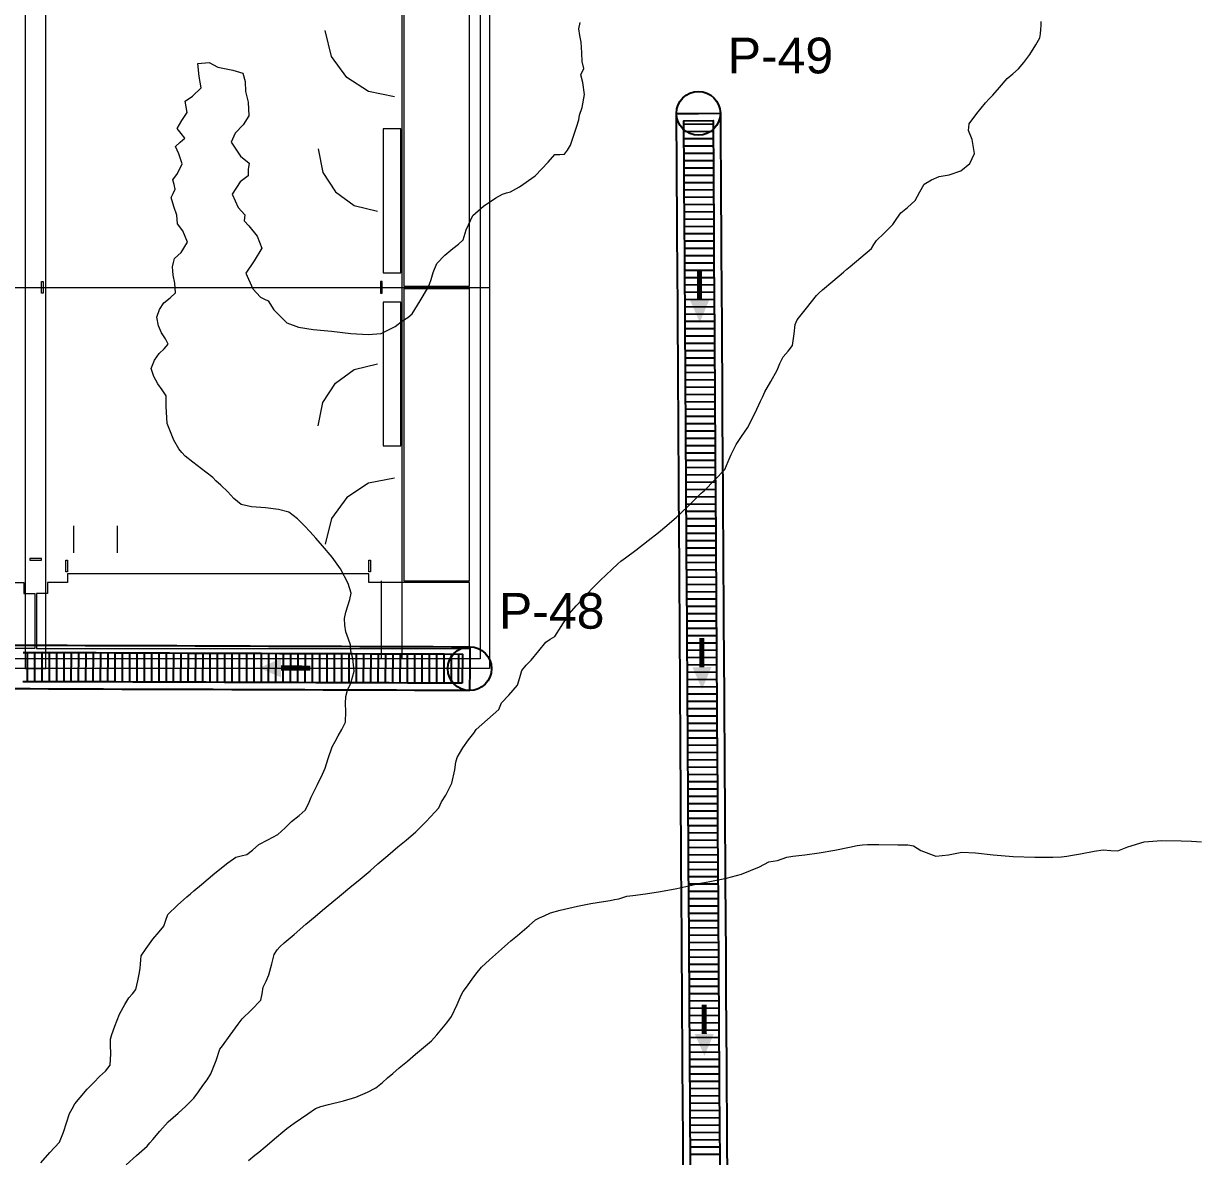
# Model space of a CAD drawing. Header units: metres. Extents: x 354768 to 355417, y 9249536 to 9250102.
# Drawn here: x 354943.86 to 354959.92, y 9249797.41 to 9249812.92 of the extents above; entities that cross this region are included whole.
import ezdxf
from ezdxf.enums import TextEntityAlignment as Align

# ---------------------------------------------------------------- set-up
doc = ezdxf.new("R2010")
doc.units = ezdxf.units.M
doc.header["$LTSCALE"] = 0.25
for name, color, linetype, lineweight in [('ARQ-BASE', 8, 'CONTINUOUS', 13), ('ARQ-TECHO', 8, 'CONTINUOUS', 13), ('ARQ-VEREDA', 9, 'CONTINUOUS', 9), ('CUNETA-S2', 6, 'CONTINUOUS', 35), ('CUNETA-S3', 94, 'CONTINUOUS', 35)]:
    doc.layers.add(name, color=color, linetype=linetype, lineweight=lineweight)
for name, color, linetype, true_color in [('CUN-FLUJO', 1, 'CONTINUOUS', 0xe60000), ('CUN-REJ-BORDE', 4, 'CONTINUOUS', 0x00aae6), ('CUN-REJ-PLATINA', 4, 'CONTINUOUS', 0x78cdf0)]:
    doc.layers.add(name, color=color, linetype=linetype, true_color=true_color)
doc.layers.add('CURVAS', color=33, linetype='CONTINUOUS', lineweight=13, true_color=0xb08860)
doc.layers.add('NUDOS', color=7, linetype='CONTINUOUS')
doc.layers.add('TEXTOS', color=7, linetype='CONTINUOUS')
doc.styles.get("Standard").update_dxf_attribs({"font": 'arial.ttf'})

# ---------------------------------------------------------------- blocks, each defined once
blk = doc.blocks.new('ARQUITECTURA_BASE')
at = {"layer": 'ARQ-BASE'}
for points in [[(354949.028, 9249811.478), (354948.788, 9249811.478), (354948.788, 9249809.508), (354949.028, 9249809.508), (354949.028, 9249811.478)], [(354949.028, 9249809.108), (354948.788, 9249809.108), (354948.788, 9249807.138), (354949.028, 9249807.138), (354949.028, 9249809.108)]]:
    blk.add_lwpolyline(points, close=True, dxfattribs=at)
at = {"layer": 'ARQ-TECHO'}
for points in [[(354937.313, 9249815.723), (354950.243, 9249815.723), (354950.243, 9249804.093), (354937.313, 9249804.093), (354937.313, 9249815.723)], [(354944.168, 9249815.723), (354943.888, 9249815.723), (354943.888, 9249804.093), (354944.168, 9249804.093), (354944.168, 9249815.723)], [(354937.443, 9249815.593), (354950.113, 9249815.593), (354950.113, 9249804.223), (354937.443, 9249804.223), (354937.443, 9249815.593)], [(354944.11, 9249809.388), (354944.135, 9249809.388), (354944.135, 9249809.228), (354944.11, 9249809.228), (354944.11, 9249809.388)], [(354948.773, 9249809.388), (354948.748, 9249809.388), (354948.748, 9249809.228), (354948.773, 9249809.228), (354948.773, 9249809.388)], [(354944.11, 9249805.573), (354944.11, 9249805.598), (354943.95, 9249805.598), (354943.95, 9249805.573), (354944.11, 9249805.573)], [(354944.468, 9249805.413), (354944.443, 9249805.413), (354944.443, 9249805.573), (354944.468, 9249805.573), (354944.468, 9249805.413)], [(354948.613, 9249805.413), (354948.588, 9249805.413), (354948.588, 9249805.573), (354948.613, 9249805.573), (354948.613, 9249805.413)]]:
    blk.add_lwpolyline(points, close=True, dxfattribs=at)
for points in [[(354948.763, 9249813.308), (354948.763, 9249815.593), (354949.043, 9249815.593), (354949.043, 9249804.223), (354948.763, 9249804.223), (354948.763, 9249805.293)], [(354948.943, 9249811.918), (354948.584, 9249811.988), (354948.288, 9249812.181), (354948.081, 9249812.468), (354947.993, 9249812.823)], [(354947.898, 9249811.203), (354947.961, 9249810.882), (354948.134, 9249810.616), (354948.39, 9249810.431), (354948.708, 9249810.353)], [(354937.313, 9249809.308), (354950.243, 9249809.308)], [(354947.898, 9249807.413), (354947.961, 9249807.734), (354948.134, 9249807.999), (354948.39, 9249808.184), (354948.708, 9249808.263)], [(354948.943, 9249806.698), (354948.584, 9249806.627), (354948.288, 9249806.434), (354948.081, 9249806.147), (354947.993, 9249805.792)], [(354944.551, 9249805.673), (354944.551, 9249806.043)], [(354945.151, 9249805.673), (354945.151, 9249806.043)]]:
    blk.add_lwpolyline(points, dxfattribs=at)
at = {"layer": 'ARQ-VEREDA'}
for points in [[(354949.968, 9249809.323), (354949.968, 9249813.323), (354949.068, 9249813.323), (354949.068, 9249809.323)], [(354949.068, 9249809.323), (354949.968, 9249809.323)], [(354949.068, 9249809.293), (354949.068, 9249805.293), (354949.968, 9249805.293), (354949.968, 9249809.293)], [(354949.068, 9249809.293), (354949.968, 9249809.293)], [(354944.018, 9249804.368), (354937.588, 9249804.368), (354937.588, 9249805.268), (354938.968, 9249805.268), (354938.968, 9249805.388), (354943.593, 9249805.387), (354943.593, 9249805.268), (354943.868, 9249805.268), (354943.868, 9249805.118), (354944.018, 9249805.118), (354944.018, 9249804.368)], [(354944.043, 9249804.368), (354949.968, 9249804.368), (354949.968, 9249805.268), (354948.588, 9249805.268), (354948.588, 9249805.388), (354944.468, 9249805.387), (354944.468, 9249805.268), (354944.193, 9249805.268), (354944.193, 9249805.118), (354944.043, 9249805.118), (354944.043, 9249804.368)]]:
    blk.add_lwpolyline(points, dxfattribs=at)
blk = doc.blocks.new('CURVAS_DE_NIVEL')
at = {"layer": 'CURVAS'}
for points in [[(354945.271, 9249797.299), (354945.411, 9249797.425), (354945.557, 9249797.556), (354945.595, 9249797.6), (354945.633, 9249797.646), (354945.731, 9249797.759), (354945.843, 9249797.886), (354945.912, 9249797.947), (354945.982, 9249798.007), (354946.088, 9249798.103), (354946.197, 9249798.211), (354946.261, 9249798.299), (354946.317, 9249798.386), (354946.376, 9249798.465), (354946.43, 9249798.546), (354946.5, 9249798.729), (354946.553, 9249798.881), (354946.587, 9249798.926), (354946.693, 9249799.073), (354946.803, 9249799.224), (354946.857, 9249799.297), (354946.981, 9249799.414), (354947.114, 9249799.552), (354947.132, 9249799.639), (354947.146, 9249799.729), (354947.183, 9249799.813), (354947.221, 9249799.898), (354947.262, 9249800.051), (354947.295, 9249800.177), (354947.334, 9249800.243), (354947.374, 9249800.285), (354947.432, 9249800.336), (354947.567, 9249800.453), (354947.728, 9249800.591), (354947.854, 9249800.698), (354947.955, 9249800.783), (354948.082, 9249800.889), (354948.216, 9249800.999), (354948.332, 9249801.094), (354948.473, 9249801.211), (354948.608, 9249801.325), (354948.714, 9249801.418), (354948.849, 9249801.533), (354948.989, 9249801.65), (354949.103, 9249801.742), (354949.231, 9249801.856), (354949.376, 9249802), (354949.494, 9249802.125), (354949.546, 9249802.184), (354949.583, 9249802.269), (354949.643, 9249802.36), (354949.727, 9249802.523), (354949.768, 9249802.704), (354949.781, 9249802.81), (354949.799, 9249802.872), (354949.831, 9249802.93), (354949.874, 9249803.005), (354949.955, 9249803.114), (354950.025, 9249803.207), (354950.057, 9249803.259), (354950.212, 9249803.393), (354950.37, 9249803.533), (354950.405, 9249803.621), (354950.506, 9249803.729), (354950.622, 9249803.866), (354950.655, 9249803.969), (354950.684, 9249804.066), (354950.745, 9249804.137), (354950.812, 9249804.205), (354950.915, 9249804.336), (354951.011, 9249804.454), (354951.072, 9249804.493), (354951.133, 9249804.532), (354951.222, 9249804.668), (354951.337, 9249804.844), (354951.428, 9249804.95), (354951.51, 9249805.038), (354951.581, 9249805.118), (354951.654, 9249805.198), (354951.761, 9249805.301), (354951.917, 9249805.447), (354951.997, 9249805.523), (354952.038, 9249805.563), (354952.1, 9249805.608), (354952.245, 9249805.714), (354952.414, 9249805.842), (354952.553, 9249805.952), (354952.668, 9249806.048), (354952.8, 9249806.164), (354952.956, 9249806.31), (354953.083, 9249806.435), (354953.137, 9249806.49), (354953.185, 9249806.53), (354953.32, 9249806.67), (354953.461, 9249806.818), (354953.484, 9249806.871), (354953.506, 9249806.925), (354953.547, 9249807.019), (354953.616, 9249807.159), (354953.691, 9249807.269), (354953.772, 9249807.385), (354953.876, 9249807.591), (354953.951, 9249807.75), (354953.98, 9249807.814), (354954.01, 9249807.878), (354954.089, 9249808.018), (354954.176, 9249808.176), (354954.216, 9249808.268), (354954.259, 9249808.359), (354954.326, 9249808.435), (354954.387, 9249808.513), (354954.412, 9249808.672), (354954.422, 9249808.801), (354954.453, 9249808.862), (354954.58, 9249809.026), (354954.714, 9249809.195), (354954.754, 9249809.234), (354954.796, 9249809.273), (354954.94, 9249809.395), (354955.086, 9249809.518), (354955.132, 9249809.557), (354955.178, 9249809.595), (354955.324, 9249809.716), (354955.469, 9249809.84), (354955.502, 9249809.894), (354955.535, 9249809.948), (354955.642, 9249810.051), (354955.762, 9249810.17), (354955.815, 9249810.249), (354955.869, 9249810.327), (354955.96, 9249810.402), (354956.067, 9249810.499), (354956.131, 9249810.618), (354956.19, 9249810.722), (354956.287, 9249810.782), (354956.396, 9249810.826), (354956.533, 9249810.85), (354956.691, 9249810.904), (354956.812, 9249811.005), (354956.878, 9249811.139), (354956.845, 9249811.332), (354956.794, 9249811.454), (354956.803, 9249811.547), (354956.909, 9249811.688), (354957.026, 9249811.836), (354957.077, 9249811.887), (354957.128, 9249811.937), (354957.218, 9249812.044), (354957.323, 9249812.166), (354957.401, 9249812.231), (354957.478, 9249812.297), (354957.552, 9249812.385), (354957.633, 9249812.494), (354957.719, 9249812.629), (354957.773, 9249812.724), (354957.781, 9249812.779), (354957.787, 9249812.836), (354957.79, 9249812.893), (354957.792, 9249812.949)], [(354946.407, 9249812.387), (354946.523, 9249812.322), (354946.729, 9249812.282), (354946.864, 9249812.239), (354946.896, 9249812.125), (354946.901, 9249811.99), (354946.941, 9249811.842), (354946.948, 9249811.656), (354946.87, 9249811.532), (354946.76, 9249811.419), (354946.708, 9249811.296), (354946.832, 9249811.104), (354946.953, 9249811.006), (354946.939, 9249810.922), (354946.938, 9249810.837), (354946.831, 9249810.753), (354946.719, 9249810.586), (354946.801, 9249810.402), (354946.893, 9249810.301), (354946.882, 9249810.217), (354946.946, 9249810.15), (354947.064, 9249810.007), (354947.128, 9249809.846), (354947.02, 9249809.673), (354946.909, 9249809.505), (354947.003, 9249809.29), (354947.108, 9249809.175), (354947.16, 9249809.149), (354947.212, 9249809.124), (354947.291, 9249809.001), (354947.466, 9249808.823), (354947.627, 9249808.763), (354947.83, 9249808.733), (354948.079, 9249808.708), (354948.345, 9249808.679), (354948.579, 9249808.664), (354948.758, 9249808.679), (354948.949, 9249808.773), (354949.055, 9249808.854), (354949.122, 9249808.898), (354949.185, 9249808.947), (354949.293, 9249809.122), (354949.392, 9249809.293), (354949.419, 9249809.354), (354949.445, 9249809.415), (354949.471, 9249809.512), (354949.519, 9249809.637), (354949.631, 9249809.75), (354949.74, 9249809.841), (354949.815, 9249809.899), (354949.883, 9249809.961), (354949.924, 9249810.095), (354950.014, 9249810.292), (354950.157, 9249810.419), (354950.329, 9249810.532), (354950.42, 9249810.585), (354950.475, 9249810.601), (354950.529, 9249810.616), (354950.653, 9249810.685), (354950.865, 9249810.833), (354951.044, 9249811.02), (354951.136, 9249811.127), (354951.203, 9249811.129), (354951.268, 9249811.131), (354951.31, 9249811.187), (354951.349, 9249811.256), (354951.396, 9249811.392), (354951.437, 9249811.516), (354951.465, 9249811.601), (354951.474, 9249811.663), (354951.507, 9249811.772), (354951.542, 9249811.949), (354951.517, 9249812.114), (354951.492, 9249812.216), (354951.531, 9249812.305), (354951.507, 9249812.399), (354951.503, 9249812.518), (354951.497, 9249812.662), (354951.478, 9249812.757), (354951.464, 9249812.846), (354951.48, 9249812.932)], [(354944.101, 9249797.325), (354944.227, 9249797.467), (354944.355, 9249797.611), (354944.384, 9249797.677), (354944.411, 9249797.746), (354944.453, 9249797.873), (354944.496, 9249798.001), (354944.531, 9249798.068), (354944.569, 9249798.132), (354944.64, 9249798.221), (354944.737, 9249798.335), (354944.825, 9249798.427), (354944.906, 9249798.508), (354944.986, 9249798.583), (354945.051, 9249798.664), (354945.059, 9249798.819), (354945.053, 9249798.941), (354945.056, 9249799.018), (354945.075, 9249799.083), (354945.114, 9249799.195), (354945.179, 9249799.362), (354945.25, 9249799.495), (354945.305, 9249799.586), (354945.355, 9249799.642), (354945.403, 9249799.698), (354945.431, 9249799.818), (354945.453, 9249799.932), (354945.46, 9249799.99), (354945.466, 9249800.047), (354945.469, 9249800.104), (354945.476, 9249800.159), (354945.541, 9249800.258), (354945.636, 9249800.388), (354945.72, 9249800.488), (354945.785, 9249800.568), (354945.812, 9249800.647), (354945.84, 9249800.725), (354945.972, 9249800.853), (354946.101, 9249800.969), (354946.149, 9249801.009), (354946.197, 9249801.05), (354946.3, 9249801.138), (354946.484, 9249801.291), (354946.661, 9249801.431), (354946.768, 9249801.508), (354946.845, 9249801.527), (354946.922, 9249801.547), (354946.996, 9249801.608), (354947.085, 9249801.684), (354947.206, 9249801.746), (354947.344, 9249801.822), (354947.444, 9249801.911), (354947.533, 9249802), (354947.635, 9249802.082), (354947.717, 9249802.155), (354947.763, 9249802.241), (354947.802, 9249802.332), (354947.886, 9249802.503), (354947.957, 9249802.646), (354947.991, 9249802.726), (354948.035, 9249802.861), (354948.088, 9249803.018), (354948.127, 9249803.095), (354948.169, 9249803.171), (354948.221, 9249803.256), (354948.27, 9249803.357), (354948.275, 9249803.502), (354948.269, 9249803.614), (354948.275, 9249803.711), (354948.298, 9249803.794), (354948.342, 9249803.891), (354948.391, 9249804.056), (354948.371, 9249804.227), (354948.343, 9249804.33), (354948.337, 9249804.416), (354948.31, 9249804.492), (354948.277, 9249804.594), (354948.262, 9249804.687), (354948.257, 9249804.777), (354948.277, 9249804.864), (354948.302, 9249804.95), (354948.331, 9249805.037), (354948.35, 9249805.124), (354948.307, 9249805.255), (354948.203, 9249805.458), (354948.089, 9249805.615), (354947.955, 9249805.773), (354947.865, 9249805.875), (354947.788, 9249805.962), (354947.708, 9249806.045), (354947.616, 9249806.14), (354947.494, 9249806.231), (354947.352, 9249806.268), (354947.177, 9249806.289), (354946.985, 9249806.307), (354946.842, 9249806.335), (354946.743, 9249806.419), (354946.661, 9249806.511), (354946.563, 9249806.601), (354946.497, 9249806.661), (354946.453, 9249806.705), (354946.358, 9249806.779), (354946.181, 9249806.915), (354946.077, 9249806.997), (354946.032, 9249807.047), (354945.991, 9249807.099), (354945.92, 9249807.219), (354945.831, 9249807.444), (354945.816, 9249807.676), (354945.818, 9249807.824), (354945.764, 9249807.908), (354945.702, 9249807.99), (354945.647, 9249808.088), (354945.612, 9249808.196), (354945.658, 9249808.31), (354945.72, 9249808.403), (354945.791, 9249808.467), (354945.845, 9249808.531), (354945.807, 9249808.606), (354945.752, 9249808.686), (354945.712, 9249808.784), (354945.688, 9249808.899), (354945.727, 9249809.006), (354945.787, 9249809.099), (354945.872, 9249809.165), (354945.945, 9249809.232), (354945.937, 9249809.365), (354945.913, 9249809.475), (354945.907, 9249809.533), (354945.904, 9249809.591), (354945.916, 9249809.647), (354945.932, 9249809.703), (354946.021, 9249809.787), (354946.11, 9249809.928), (354946.046, 9249810.082), (354945.973, 9249810.18), (354945.968, 9249810.237), (354945.964, 9249810.295), (354945.921, 9249810.416), (354945.883, 9249810.538), (354945.911, 9249810.595), (354945.941, 9249810.652), (354945.924, 9249810.715), (354945.907, 9249810.778), (354945.97, 9249810.867), (354946.037, 9249810.999), (354945.991, 9249811.137), (354945.946, 9249811.238), (354946.01, 9249811.295), (354946.071, 9249811.351), (354946.021, 9249811.415), (354945.967, 9249811.483), (354946.032, 9249811.593), (354946.102, 9249811.703), (354946.089, 9249811.781), (354946.078, 9249811.857), (354946.178, 9249811.926), (354946.296, 9249812.041), (354946.269, 9249812.195), (354946.251, 9249812.37), (354946.407, 9249812.387)], [(354946.945, 9249797.357), (354947.032, 9249797.43), (354947.085, 9249797.475), (354947.171, 9249797.548), (354947.328, 9249797.68), (354947.414, 9249797.752), (354947.467, 9249797.797), (354947.57, 9249797.868), (354947.757, 9249797.998), (354947.861, 9249798.069), (354947.934, 9249798.1), (354948.037, 9249798.125), (354948.241, 9249798.176), (354948.413, 9249798.226), (354948.572, 9249798.294), (354948.684, 9249798.354), (354948.775, 9249798.426), (354948.845, 9249798.49), (354948.917, 9249798.55), (354949.006, 9249798.625), (354949.118, 9249798.719), (354949.228, 9249798.812), (354949.338, 9249798.903), (354949.449, 9249798.998), (354949.52, 9249799.078), (354949.588, 9249799.16), (354949.657, 9249799.243), (354949.72, 9249799.33), (354949.797, 9249799.495), (354949.852, 9249799.623), (354949.883, 9249799.671), (354949.938, 9249799.749), (354950.014, 9249799.853), (354950.072, 9249799.93), (354950.133, 9249800.005), (354950.24, 9249800.104), (354950.403, 9249800.252), (354950.49, 9249800.329), (354950.533, 9249800.366), (354950.622, 9249800.44), (354950.783, 9249800.577), (354950.872, 9249800.651), (354950.925, 9249800.678), (354950.988, 9249800.709), (354951.074, 9249800.747), (354951.209, 9249800.784), (354951.443, 9249800.838), (354951.628, 9249800.874), (354951.802, 9249800.905), (354951.89, 9249800.919), (354951.952, 9249800.929), (354952.012, 9249800.939), (354952.066, 9249800.957), (354952.12, 9249800.975), (354952.202, 9249800.985), (354952.375, 9249801.008), (354952.582, 9249801.039), (354952.805, 9249801.083), (354953.009, 9249801.127), (354953.102, 9249801.149), (354953.182, 9249801.164), (354953.279, 9249801.182), (354953.483, 9249801.223), (354953.689, 9249801.277), (354953.934, 9249801.38), (354954.064, 9249801.444), (354954.124, 9249801.455), (354954.184, 9249801.466), (354954.245, 9249801.489), (354954.309, 9249801.512), (354954.39, 9249801.522), (354954.555, 9249801.541), (354954.752, 9249801.568), (354954.967, 9249801.608), (354955.169, 9249801.649), (354955.272, 9249801.67), (354955.343, 9249801.678), (354955.414, 9249801.684), (354955.568, 9249801.683), (354955.827, 9249801.679), (354955.967, 9249801.677), (354956.041, 9249801.664), (354956.144, 9249801.601), (354956.35, 9249801.524), (354956.521, 9249801.543), (354956.704, 9249801.58), (354956.892, 9249801.569), (354957.131, 9249801.542), (354957.408, 9249801.519), (354957.702, 9249801.511), (354957.948, 9249801.51), (354958.068, 9249801.513), (354958.143, 9249801.524), (354958.218, 9249801.537), (354958.329, 9249801.557), (354958.514, 9249801.591), (354958.64, 9249801.61), (354958.741, 9249801.601), (354958.84, 9249801.597), (354958.978, 9249801.651), (354959.199, 9249801.722), (354959.435, 9249801.737), (354959.704, 9249801.735), (354959.847, 9249801.73), (354959.915, 9249801.725), (354959.984, 9249801.718)]]:
    blk.add_lwpolyline(points, dxfattribs=at)
blk = doc.blocks.new('CUNETAS_SISTEMA_2_CENTRO_FRENTE_SUR')
at = {"layer": 'CUN-FLUJO', "const_width": 0.07}
blk.add_lwpolyline([(354947.79, 9249804.098), (354947.39, 9249804.099)], dxfattribs=at)
at = {"layer": 'CUN-FLUJO', "true_color": 0xe60000}
blk.add_solid([(354947.09, 9249804.1), (354947.39, 9249803.969), (354947.39, 9249804.229)], dxfattribs=at)
at = {"layer": 'CUN-REJ-BORDE'}
for points in [[(354943.859, 9249804.312), (354944.109, 9249804.311), (354944.36, 9249804.31), (354944.61, 9249804.309), (354944.861, 9249804.309), (354945.111, 9249804.308), (354945.362, 9249804.307), (354945.612, 9249804.306), (354945.863, 9249804.305), (354946.113, 9249804.304), (354946.364, 9249804.303), (354946.614, 9249804.302), (354946.865, 9249804.301), (354947.115, 9249804.3), (354947.366, 9249804.299), (354947.616, 9249804.299), (354947.867, 9249804.298), (354948.117, 9249804.297), (354948.368, 9249804.296), (354948.618, 9249804.295), (354948.869, 9249804.294), (354949.119, 9249804.293), (354949.37, 9249804.292), (354949.62, 9249804.291), (354949.871, 9249804.29), (354949.869, 9249803.89)], [(354943.708, 9249804.413), (354943.959, 9249804.412), (354944.209, 9249804.411), (354944.46, 9249804.41), (354944.71, 9249804.409), (354944.961, 9249804.408), (354945.211, 9249804.407), (354945.462, 9249804.406), (354945.712, 9249804.405), (354945.963, 9249804.405), (354946.213, 9249804.404), (354946.464, 9249804.403), (354946.714, 9249804.402), (354946.965, 9249804.401), (354947.215, 9249804.4), (354947.466, 9249804.399), (354947.717, 9249804.398), (354947.967, 9249804.397), (354948.218, 9249804.396), (354948.468, 9249804.395), (354948.719, 9249804.395), (354948.969, 9249804.394), (354949.22, 9249804.393), (354949.47, 9249804.392), (354949.721, 9249804.391), (354949.971, 9249804.39), (354949.97, 9249804.09), (354949.969, 9249803.79)], [(354949.869, 9249803.89), (354949.619, 9249803.891), (354949.368, 9249803.892), (354949.118, 9249803.893), (354948.867, 9249803.894), (354948.617, 9249803.895), (354948.366, 9249803.896), (354948.116, 9249803.897), (354947.865, 9249803.898), (354947.615, 9249803.899), (354947.364, 9249803.899), (354947.114, 9249803.9), (354946.863, 9249803.901), (354946.613, 9249803.902), (354946.362, 9249803.903), (354946.112, 9249803.904), (354945.861, 9249803.905), (354945.611, 9249803.906), (354945.36, 9249803.907), (354945.11, 9249803.908), (354944.859, 9249803.909), (354944.609, 9249803.909), (354944.358, 9249803.91), (354944.108, 9249803.911), (354943.857, 9249803.912)], [(354949.969, 9249803.79), (354949.718, 9249803.791), (354949.468, 9249803.792), (354949.217, 9249803.793), (354948.967, 9249803.794), (354948.716, 9249803.795), (354948.466, 9249803.795), (354948.215, 9249803.796), (354947.965, 9249803.797), (354947.714, 9249803.798), (354947.464, 9249803.799), (354947.214, 9249803.8), (354946.963, 9249803.801), (354946.713, 9249803.802), (354946.462, 9249803.803), (354946.212, 9249803.804), (354945.961, 9249803.805), (354945.711, 9249803.805), (354945.46, 9249803.806), (354945.21, 9249803.807), (354944.959, 9249803.808), (354944.709, 9249803.809), (354944.458, 9249803.81), (354944.208, 9249803.811), (354943.957, 9249803.812), (354943.707, 9249803.813)]]:
    blk.add_lwpolyline(points, dxfattribs=at)
at = {"layer": 'CUN-REJ-PLATINA'}
for p, q in [((354943.919, 9249803.912), (354943.921, 9249804.312)), ((354944.019, 9249803.912), (354944.021, 9249804.312)), ((354944.119, 9249803.911), (354944.121, 9249804.311)), ((354944.219, 9249803.911), (354944.221, 9249804.311)), ((354944.319, 9249803.91), (354944.321, 9249804.31)), ((354944.419, 9249803.91), (354944.421, 9249804.31)), ((354944.519, 9249803.91), (354944.521, 9249804.31)), ((354944.619, 9249803.909), (354944.621, 9249804.309)), ((354944.719, 9249803.909), (354944.721, 9249804.309)), ((354944.819, 9249803.909), (354944.821, 9249804.309)), ((354944.919, 9249803.908), (354944.921, 9249804.308)), ((354945.019, 9249803.908), (354945.021, 9249804.308)), ((354945.119, 9249803.908), (354945.121, 9249804.308)), ((354945.219, 9249803.907), (354945.221, 9249804.307)), ((354945.319, 9249803.907), (354945.321, 9249804.307)), ((354945.419, 9249803.906), (354945.421, 9249804.306)), ((354945.519, 9249803.906), (354945.521, 9249804.306)), ((354945.619, 9249803.906), (354945.621, 9249804.306)), ((354945.719, 9249803.905), (354945.721, 9249804.305)), ((354945.819, 9249803.905), (354945.821, 9249804.305)), ((354945.919, 9249803.905), (354945.921, 9249804.305)), ((354946.019, 9249803.904), (354946.021, 9249804.304)), ((354946.119, 9249803.904), (354946.121, 9249804.304)), ((354946.219, 9249803.904), (354946.221, 9249804.304)), ((354946.319, 9249803.903), (354946.321, 9249804.303)), ((354946.419, 9249803.903), (354946.421, 9249804.303)), ((354946.519, 9249803.903), (354946.521, 9249804.302)), ((354946.619, 9249803.902), (354946.621, 9249804.302)), ((354946.719, 9249803.902), (354946.721, 9249804.302)), ((354946.819, 9249803.901), (354946.821, 9249804.301)), ((354946.919, 9249803.901), (354946.921, 9249804.301)), ((354947.019, 9249803.901), (354947.021, 9249804.301)), ((354947.119, 9249803.9), (354947.121, 9249804.3)), ((354947.219, 9249803.9), (354947.221, 9249804.3)), ((354947.319, 9249803.9), (354947.321, 9249804.3)), ((354947.419, 9249803.899), (354947.421, 9249804.299)), ((354947.519, 9249803.899), (354947.521, 9249804.299)), ((354947.619, 9249803.899), (354947.621, 9249804.299)), ((354947.719, 9249803.898), (354947.721, 9249804.298)), ((354947.819, 9249803.898), (354947.821, 9249804.298)), ((354947.919, 9249803.897), (354947.921, 9249804.297)), ((354948.019, 9249803.897), (354948.021, 9249804.297)), ((354948.119, 9249803.897), (354948.121, 9249804.297)), ((354948.219, 9249803.896), (354948.221, 9249804.296)), ((354948.319, 9249803.896), (354948.321, 9249804.296)), ((354948.419, 9249803.896), (354948.421, 9249804.296)), ((354948.519, 9249803.895), (354948.521, 9249804.295)), ((354948.619, 9249803.895), (354948.621, 9249804.295)), ((354948.719, 9249803.895), (354948.721, 9249804.295)), ((354948.819, 9249803.894), (354948.821, 9249804.294)), ((354948.919, 9249803.894), (354948.921, 9249804.294)), ((354949.019, 9249803.893), (354949.021, 9249804.293)), ((354949.119, 9249803.893), (354949.121, 9249804.293)), ((354949.219, 9249803.893), (354949.221, 9249804.293)), ((354949.319, 9249803.892), (354949.321, 9249804.292)), ((354949.419, 9249803.892), (354949.421, 9249804.292)), ((354949.519, 9249803.892), (354949.521, 9249804.292)), ((354949.619, 9249803.891), (354949.621, 9249804.291)), ((354949.719, 9249803.891), (354949.721, 9249804.291)), ((354949.819, 9249803.891), (354949.821, 9249804.291))]:
    blk.add_line(p, q, dxfattribs=at)
blk = doc.blocks.new('CUNETAS_SISTEMA_3_NORESTE_LOSA')
at = {"layer": 'CUN-FLUJO', "const_width": 0.07}
for points in [[(354953.114, 9249809.53), (354953.116, 9249809.13)], [(354953.146, 9249804.51), (354953.148, 9249804.11)], [(354953.178, 9249799.49), (354953.18, 9249799.09)]]:
    blk.add_lwpolyline(points, dxfattribs=at)
at = {"layer": 'CUN-FLUJO', "true_color": 0xe60000}
for points in [[(354953.118, 9249808.83), (354953.246, 9249809.131), (354952.986, 9249809.129)], [(354953.15, 9249803.81), (354953.278, 9249804.111), (354953.018, 9249804.109)], [(354953.182, 9249798.79), (354953.31, 9249799.091), (354953.05, 9249799.089)]]:
    blk.add_solid(points, dxfattribs=at)
at = {"layer": 'CUN-REJ-BORDE'}
for points in [[(354952.992, 9249797.298), (354952.99, 9249797.549), (354952.989, 9249797.8), (354952.987, 9249798.051), (354952.985, 9249798.301), (354952.984, 9249798.552), (354952.982, 9249798.803), (354952.981, 9249799.053), (354952.979, 9249799.304), (354952.977, 9249799.555), (354952.976, 9249799.806), (354952.974, 9249800.056), (354952.973, 9249800.307), (354952.971, 9249800.558), (354952.969, 9249800.808), (354952.968, 9249801.059), (354952.966, 9249801.31), (354952.965, 9249801.56), (354952.963, 9249801.811), (354952.961, 9249802.062), (354952.96, 9249802.313), (354952.958, 9249802.563), (354952.957, 9249802.814), (354952.955, 9249803.065), (354952.953, 9249803.315), (354952.952, 9249803.566), (354952.95, 9249803.817), (354952.949, 9249804.068), (354952.947, 9249804.318), (354952.945, 9249804.569), (354952.944, 9249804.82), (354952.942, 9249805.07), (354952.941, 9249805.321), (354952.939, 9249805.572), (354952.937, 9249805.822), (354952.936, 9249806.073), (354952.934, 9249806.324), (354952.933, 9249806.575), (354952.931, 9249806.825), (354952.929, 9249807.076), (354952.928, 9249807.327), (354952.926, 9249807.577), (354952.925, 9249807.828), (354952.923, 9249808.079), (354952.921, 9249808.33), (354952.92, 9249808.58), (354952.918, 9249808.831), (354952.917, 9249809.082), (354952.915, 9249809.332), (354952.913, 9249809.583), (354952.912, 9249809.834), (354952.91, 9249810.084), (354952.909, 9249810.335), (354952.907, 9249810.586), (354952.905, 9249810.837), (354952.904, 9249811.087), (354952.902, 9249811.338), (354952.901, 9249811.589), (354953.301, 9249811.591), (354953.302, 9249811.339), (354953.304, 9249811.087), (354953.305, 9249810.835), (354953.307, 9249810.583), (354953.309, 9249810.33), (354953.31, 9249810.078), (354953.312, 9249809.826), (354953.313, 9249809.574), (354953.315, 9249809.322), (354953.317, 9249809.07), (354953.318, 9249808.817), (354953.32, 9249808.565), (354953.322, 9249808.313), (354953.323, 9249808.061), (354953.325, 9249807.809), (354953.326, 9249807.557), (354953.328, 9249807.305), (354953.33, 9249807.052), (354953.331, 9249806.8), (354953.333, 9249806.548), (354953.334, 9249806.296), (354953.336, 9249806.044), (354953.338, 9249805.792), (354953.339, 9249805.539), (354953.341, 9249805.287), (354953.342, 9249805.035), (354953.344, 9249804.783), (354953.346, 9249804.531), (354953.347, 9249804.279), (354953.349, 9249804.026), (354953.35, 9249803.774), (354953.352, 9249803.522), (354953.354, 9249803.27), (354953.355, 9249803.018), (354953.357, 9249802.766), (354953.359, 9249802.513), (354953.36, 9249802.261), (354953.362, 9249802.009), (354953.363, 9249801.757), (354953.365, 9249801.505), (354953.367, 9249801.253), (354953.368, 9249801), (354953.37, 9249800.748), (354953.371, 9249800.496), (354953.373, 9249800.244), (354953.375, 9249799.992), (354953.376, 9249799.74), (354953.378, 9249799.487), (354953.379, 9249799.235), (354953.381, 9249798.983), (354953.383, 9249798.731), (354953.384, 9249798.479), (354953.386, 9249798.227), (354953.387, 9249797.974), (354953.389, 9249797.722), (354953.391, 9249797.47), (354953.392, 9249797.218)], [(354952.892, 9249797.264), (354952.89, 9249797.517), (354952.889, 9249797.77), (354952.887, 9249798.023), (354952.886, 9249798.276), (354952.884, 9249798.529), (354952.882, 9249798.782), (354952.881, 9249799.035), (354952.879, 9249799.288), (354952.877, 9249799.541), (354952.876, 9249799.794), (354952.874, 9249800.047), (354952.873, 9249800.3), (354952.871, 9249800.553), (354952.869, 9249800.807), (354952.868, 9249801.06), (354952.866, 9249801.313), (354952.865, 9249801.566), (354952.863, 9249801.819), (354952.861, 9249802.072), (354952.86, 9249802.325), (354952.858, 9249802.578), (354952.856, 9249802.831), (354952.855, 9249803.084), (354952.853, 9249803.337), (354952.852, 9249803.59), (354952.85, 9249803.843), (354952.848, 9249804.096), (354952.847, 9249804.349), (354952.845, 9249804.602), (354952.844, 9249804.855), (354952.842, 9249805.109), (354952.84, 9249805.362), (354952.839, 9249805.615), (354952.837, 9249805.868), (354952.835, 9249806.121), (354952.834, 9249806.374), (354952.832, 9249806.627), (354952.831, 9249806.88), (354952.829, 9249807.133), (354952.827, 9249807.386), (354952.826, 9249807.639), (354952.824, 9249807.892), (354952.823, 9249808.145), (354952.821, 9249808.398), (354952.819, 9249808.651), (354952.818, 9249808.904), (354952.816, 9249809.157), (354952.815, 9249809.411), (354952.813, 9249809.664), (354952.811, 9249809.917), (354952.81, 9249810.17), (354952.808, 9249810.423), (354952.806, 9249810.676), (354952.805, 9249810.929), (354952.803, 9249811.182), (354952.802, 9249811.435), (354952.8, 9249811.688), (354953.1, 9249811.69), (354953.4, 9249811.692), (354953.402, 9249811.439), (354953.403, 9249811.186), (354953.405, 9249810.932), (354953.406, 9249810.679), (354953.408, 9249810.426), (354953.41, 9249810.173), (354953.411, 9249809.92), (354953.413, 9249809.667), (354953.415, 9249809.413), (354953.416, 9249809.16), (354953.418, 9249808.907), (354953.419, 9249808.654), (354953.421, 9249808.401), (354953.423, 9249808.148), (354953.424, 9249807.895), (354953.426, 9249807.641), (354953.427, 9249807.388), (354953.429, 9249807.135), (354953.431, 9249806.882), (354953.432, 9249806.629), (354953.434, 9249806.376), (354953.435, 9249806.122), (354953.437, 9249805.869), (354953.439, 9249805.616), (354953.44, 9249805.363), (354953.442, 9249805.11), (354953.444, 9249804.857), (354953.445, 9249804.603), (354953.447, 9249804.35), (354953.448, 9249804.097), (354953.45, 9249803.844), (354953.452, 9249803.591), (354953.453, 9249803.338), (354953.455, 9249803.084), (354953.456, 9249802.831), (354953.458, 9249802.578), (354953.46, 9249802.325), (354953.461, 9249802.072), (354953.463, 9249801.819), (354953.465, 9249801.566), (354953.466, 9249801.312), (354953.468, 9249801.059), (354953.469, 9249800.806), (354953.471, 9249800.553), (354953.473, 9249800.3), (354953.474, 9249800.047), (354953.476, 9249799.793), (354953.477, 9249799.54), (354953.479, 9249799.287), (354953.481, 9249799.034), (354953.482, 9249798.781), (354953.484, 9249798.528), (354953.486, 9249798.274), (354953.487, 9249798.021), (354953.489, 9249797.768), (354953.49, 9249797.515), (354953.492, 9249797.262)]]:
    blk.add_lwpolyline(points, dxfattribs=at)
at = {"layer": 'CUN-REJ-PLATINA'}
for p, q in [((354953.301, 9249811.541), (354952.901, 9249811.539)), ((354953.302, 9249811.441), (354952.902, 9249811.439)), ((354953.302, 9249811.341), (354952.902, 9249811.339)), ((354953.303, 9249811.241), (354952.903, 9249811.239)), ((354953.304, 9249811.141), (354952.904, 9249811.139)), ((354953.304, 9249811.041), (354952.904, 9249811.039)), ((354953.305, 9249810.941), (354952.905, 9249810.939)), ((354953.305, 9249810.841), (354952.905, 9249810.839)), ((354953.306, 9249810.741), (354952.906, 9249810.739)), ((354953.307, 9249810.641), (354952.907, 9249810.639)), ((354953.307, 9249810.541), (354952.907, 9249810.539)), ((354953.308, 9249810.441), (354952.908, 9249810.439)), ((354953.309, 9249810.341), (354952.909, 9249810.339)), ((354953.309, 9249810.241), (354952.909, 9249810.239)), ((354953.31, 9249810.141), (354952.91, 9249810.139)), ((354953.311, 9249810.041), (354952.911, 9249810.039)), ((354953.311, 9249809.941), (354952.911, 9249809.939)), ((354953.312, 9249809.841), (354952.912, 9249809.839)), ((354953.312, 9249809.741), (354952.912, 9249809.739)), ((354953.313, 9249809.641), (354952.913, 9249809.639)), ((354953.314, 9249809.541), (354952.914, 9249809.539)), ((354953.314, 9249809.441), (354952.914, 9249809.439)), ((354953.315, 9249809.341), (354952.915, 9249809.339)), ((354953.316, 9249809.241), (354952.916, 9249809.239)), ((354953.316, 9249809.141), (354952.916, 9249809.139)), ((354953.317, 9249809.041), (354952.917, 9249809.039)), ((354953.318, 9249808.941), (354952.918, 9249808.939)), ((354953.318, 9249808.841), (354952.918, 9249808.839)), ((354953.319, 9249808.741), (354952.919, 9249808.739)), ((354953.319, 9249808.641), (354952.919, 9249808.639)), ((354953.32, 9249808.541), (354952.92, 9249808.539)), ((354953.321, 9249808.441), (354952.921, 9249808.439)), ((354953.321, 9249808.341), (354952.921, 9249808.339)), ((354953.322, 9249808.241), (354952.922, 9249808.239)), ((354953.323, 9249808.141), (354952.923, 9249808.139)), ((354953.323, 9249808.041), (354952.923, 9249808.039)), ((354953.324, 9249807.941), (354952.924, 9249807.939)), ((354953.325, 9249807.841), (354952.925, 9249807.839)), ((354953.325, 9249807.741), (354952.925, 9249807.739)), ((354953.326, 9249807.641), (354952.926, 9249807.639)), ((354953.326, 9249807.541), (354952.926, 9249807.539)), ((354953.327, 9249807.441), (354952.927, 9249807.439)), ((354953.328, 9249807.341), (354952.928, 9249807.339)), ((354953.328, 9249807.241), (354952.928, 9249807.239)), ((354953.329, 9249807.141), (354952.929, 9249807.139)), ((354953.33, 9249807.041), (354952.93, 9249807.039)), ((354953.33, 9249806.941), (354952.93, 9249806.939)), ((354953.331, 9249806.841), (354952.931, 9249806.839)), ((354953.332, 9249806.741), (354952.932, 9249806.739)), ((354953.332, 9249806.641), (354952.932, 9249806.639)), ((354953.333, 9249806.541), (354952.933, 9249806.539)), ((354953.333, 9249806.441), (354952.933, 9249806.439)), ((354953.334, 9249806.341), (354952.934, 9249806.339)), ((354953.335, 9249806.241), (354952.935, 9249806.239)), ((354953.335, 9249806.141), (354952.935, 9249806.139)), ((354953.336, 9249806.041), (354952.936, 9249806.039)), ((354953.337, 9249805.941), (354952.937, 9249805.939)), ((354953.337, 9249805.841), (354952.937, 9249805.839)), ((354953.338, 9249805.741), (354952.938, 9249805.739)), ((354953.339, 9249805.641), (354952.939, 9249805.639)), ((354953.339, 9249805.541), (354952.939, 9249805.539)), ((354953.34, 9249805.441), (354952.94, 9249805.439)), ((354953.34, 9249805.341), (354952.94, 9249805.339)), ((354953.341, 9249805.241), (354952.941, 9249805.239)), ((354953.342, 9249805.141), (354952.942, 9249805.139)), ((354953.342, 9249805.041), (354952.942, 9249805.039)), ((354953.343, 9249804.941), (354952.943, 9249804.939)), ((354953.344, 9249804.841), (354952.944, 9249804.839)), ((354953.344, 9249804.741), (354952.944, 9249804.739)), ((354953.345, 9249804.641), (354952.945, 9249804.639)), ((354953.346, 9249804.541), (354952.946, 9249804.539)), ((354953.346, 9249804.441), (354952.946, 9249804.439)), ((354953.347, 9249804.341), (354952.947, 9249804.339)), ((354953.347, 9249804.241), (354952.947, 9249804.239)), ((354953.348, 9249804.141), (354952.948, 9249804.139)), ((354953.349, 9249804.041), (354952.949, 9249804.039)), ((354953.349, 9249803.941), (354952.949, 9249803.939)), ((354953.35, 9249803.841), (354952.95, 9249803.839)), ((354953.351, 9249803.741), (354952.951, 9249803.739)), ((354953.351, 9249803.641), (354952.951, 9249803.639)), ((354953.352, 9249803.541), (354952.952, 9249803.539)), ((354953.353, 9249803.441), (354952.953, 9249803.439)), ((354953.353, 9249803.341), (354952.953, 9249803.339)), ((354953.354, 9249803.241), (354952.954, 9249803.239)), ((354953.354, 9249803.141), (354952.955, 9249803.139)), ((354953.355, 9249803.041), (354952.955, 9249803.039)), ((354953.356, 9249802.941), (354952.956, 9249802.939)), ((354953.356, 9249802.841), (354952.956, 9249802.839)), ((354953.357, 9249802.741), (354952.957, 9249802.739)), ((354953.358, 9249802.641), (354952.958, 9249802.639)), ((354953.358, 9249802.541), (354952.958, 9249802.539)), ((354953.359, 9249802.441), (354952.959, 9249802.439)), ((354953.36, 9249802.341), (354952.96, 9249802.339)), ((354953.36, 9249802.241), (354952.96, 9249802.239)), ((354953.361, 9249802.141), (354952.961, 9249802.139)), ((354953.362, 9249802.041), (354952.962, 9249802.039)), ((354953.362, 9249801.941), (354952.962, 9249801.939)), ((354953.363, 9249801.841), (354952.963, 9249801.839)), ((354953.363, 9249801.741), (354952.963, 9249801.739)), ((354953.364, 9249801.641), (354952.964, 9249801.639)), ((354953.365, 9249801.541), (354952.965, 9249801.539)), ((354953.365, 9249801.441), (354952.965, 9249801.439)), ((354953.366, 9249801.341), (354952.966, 9249801.339)), ((354953.367, 9249801.241), (354952.967, 9249801.239)), ((354953.367, 9249801.141), (354952.967, 9249801.139)), ((354953.368, 9249801.041), (354952.968, 9249801.039)), ((354953.369, 9249800.941), (354952.969, 9249800.939)), ((354953.369, 9249800.841), (354952.969, 9249800.839)), ((354953.37, 9249800.741), (354952.97, 9249800.739)), ((354953.37, 9249800.641), (354952.97, 9249800.639)), ((354953.371, 9249800.542), (354952.971, 9249800.539)), ((354953.372, 9249800.442), (354952.972, 9249800.439)), ((354953.372, 9249800.342), (354952.972, 9249800.339)), ((354953.373, 9249800.242), (354952.973, 9249800.239)), ((354953.374, 9249800.142), (354952.974, 9249800.139)), ((354953.374, 9249800.042), (354952.974, 9249800.039)), ((354953.375, 9249799.942), (354952.975, 9249799.939)), ((354953.376, 9249799.842), (354952.976, 9249799.839)), ((354953.376, 9249799.742), (354952.976, 9249799.739)), ((354953.377, 9249799.642), (354952.977, 9249799.639)), ((354953.377, 9249799.542), (354952.977, 9249799.539)), ((354953.378, 9249799.442), (354952.978, 9249799.439)), ((354953.379, 9249799.342), (354952.979, 9249799.339)), ((354953.379, 9249799.242), (354952.979, 9249799.239)), ((354953.38, 9249799.142), (354952.98, 9249799.139)), ((354953.381, 9249799.042), (354952.981, 9249799.039)), ((354953.381, 9249798.942), (354952.981, 9249798.939)), ((354953.382, 9249798.842), (354952.982, 9249798.839)), ((354953.383, 9249798.742), (354952.983, 9249798.739)), ((354953.383, 9249798.642), (354952.983, 9249798.639)), ((354953.384, 9249798.542), (354952.984, 9249798.539)), ((354953.384, 9249798.442), (354952.984, 9249798.439)), ((354953.385, 9249798.342), (354952.985, 9249798.339)), ((354953.386, 9249798.242), (354952.986, 9249798.239)), ((354953.386, 9249798.142), (354952.986, 9249798.139)), ((354953.387, 9249798.042), (354952.987, 9249798.039)), ((354953.388, 9249797.942), (354952.988, 9249797.939)), ((354953.388, 9249797.842), (354952.988, 9249797.839)), ((354953.389, 9249797.742), (354952.989, 9249797.739)), ((354953.39, 9249797.642), (354952.99, 9249797.639)), ((354953.39, 9249797.542), (354952.99, 9249797.539)), ((354953.391, 9249797.442), (354952.991, 9249797.439))]:
    blk.add_line(p, q, dxfattribs=at)
blk = doc.blocks.new('ROTULOS_RED')
at = {"layer": 'NUDOS'}
for centre in [(354953.1, 9249811.69), (354949.97, 9249804.09)]:
    blk.add_circle(centre, 0.3, dxfattribs=at)
at = {"layer": 'TEXTOS'}
for s, p in [('P-49', (354953.5, 9249812.09)), ('P-48', (354950.37, 9249804.49))]:
    blk.add_text(s, height=0.4894, dxfattribs=at).set_placement(p, align=Align.BOTTOM_LEFT)

msp = doc.modelspace()

# ---------------------------------------------------------------- block references
at = {"layer": 'ARQ-BASE'}
msp.add_blockref('ARQUITECTURA_BASE', (0, 0), dxfattribs=at)
at = {"layer": 'CUNETA-S2'}
msp.add_blockref('CUNETAS_SISTEMA_2_CENTRO_FRENTE_SUR', (0, 0), dxfattribs=at)
at = {"layer": 'CUNETA-S3'}
msp.add_blockref('CUNETAS_SISTEMA_3_NORESTE_LOSA', (0, 0), dxfattribs=at)
at = {"layer": 'CURVAS'}
msp.add_blockref('CURVAS_DE_NIVEL', (0, 0), dxfattribs=at)
at = {"layer": 'NUDOS'}
msp.add_blockref('ROTULOS_RED', (0, 0), dxfattribs=at)

doc.saveas('drawing.dxf')
